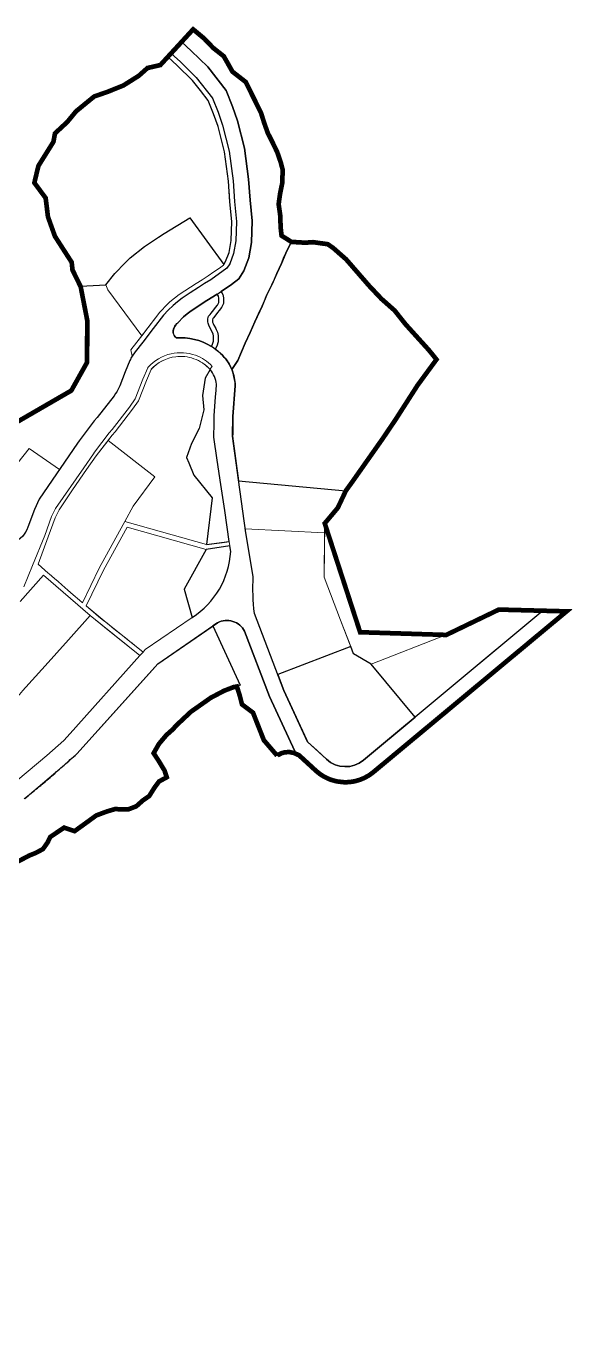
# Model space of a CAD drawing. Header units: inches. Extents: x 139242 to 139696, y 2992423 to 2992842.
# Drawn here: x 139521 to 139696.4, y 2992422.8 to 2992842.5 of the extents above; entities that cross this region are included whole.
import ezdxf

# ---------------------------------------------------------------- set-up
doc = ezdxf.new("R2010")
doc.units = ezdxf.units.IN
doc.header["$MEASUREMENT"] = 0
doc.linetypes.add('94', pattern=[0])
doc.linetypes.add('COUNTY_BOUNDARY_1', pattern=[15, 2.5, -2, 2, -2, 2, -2, 2.5])
doc.layers.get('0').update_dxf_attribs({"lineweight": 0})
for name, color, linetype, lineweight in [('E - 1 ENVIRONMENTAL CONSERVATION', 74, 'Continuous', 0), ('LAP Boundary', 10, 'COUNTY_BOUNDARY_1', 40), ('Proposed Footpath', 64, '94', 20), ('Proposed Parking', 250, 'Continuous', 5), ('Proposed Road', 253, 'Continuous', 30), ('UV - 2 URBAN VILLAGE CORE', 41, 'Continuous', 0)]:
    doc.layers.add(name, color=color, linetype=linetype, lineweight=lineweight)
doc.layers.add('E - 2 FOREST ENVIRONMENT', color=7, linetype='Continuous', true_color=0x587500)
doc.layers.add('E - 4 FLOOD PRONE ZONE', color=73, linetype='Continuous')
doc.layers.add('I - 1 INSTITUTIONAL', color=7, linetype='Continuous', lineweight=30, true_color=0x1b6fe4)
doc.layers.add('UV - 1 VILLAGE SQUARE', color=7, linetype='Continuous', lineweight=0, true_color=0xf84e3f)
doc.styles.get("Standard").update_dxf_attribs({"font": 'times.ttf'})

msp = doc.modelspace()

# ---------------------------------------------------------------- linework, layer by layer
at = {"layer": 'E - 1 ENVIRONMENTAL CONSERVATION'}
msp.add_lwpolyline([(139510.91, 2992692.96), (139521.95, 2992706.77), (139531.68, 2992700.09), (139537.99, 2992709.28), (139542.87, 2992715.7), (139543.79, 2992716.78), (139549.21, 2992723.77), (139549.69, 2992724.46, 0.059799), (139551.03, 2992726.99), (139552.75, 2992731.42), (139554.29, 2992735.05, -0.033836), (139555.03, 2992736.49), (139554.59, 2992738.53), (139558.1, 2992742.98), (139558.1, 2992742.98), (139547.26, 2992757.76), (139546.57, 2992759.33), (139542.52, 2992759.14), (139538.48, 2992758.96), (139538.49, 2992758.78), (139540.58, 2992748.07), (139540.57, 2992734.52), (139535.49, 2992725.42), (139523.63, 2992718.55), (139511.77, 2992711.68)], format="xyb", dxfattribs=at)
msp.add_lwpolyline([(139616.81, 2992682.77), (139628.17, 2992647.82), (139655.81, 2992646.95), (139631.69, 2992637.6), (139626.09, 2992640.84), (139621.83, 2992651.74), (139616.62, 2992665.45), (139616.81, 2992682.77)], dxfattribs=at)
at = {"layer": 'E - 2 FOREST ENVIRONMENT'}
msp.add_lwpolyline([(139579.25, 2992748.08), (139579.34, 2992748.51), (139579.53, 2992749.33), (139580.02, 2992749.86), (139580.4, 2992750.25), (139581.17, 2992751.4), (139581.8, 2992752.12), (139582.42, 2992752.89), (139582.81, 2992753.71), (139582.81, 2992754.39), (139582.81, 2992755.06), (139582.71, 2992755.73), (139582.3, 2992756.4), (139579.02, 2992754.36), (139573.96, 2992751.03), (139572.7, 2992750.03), (139571.49, 2992749.07), (139569.62, 2992747.16, 0.052296), (139568.58, 2992745.85, 0.349095), (139569.09, 2992742.33, -0.159054), (139580.43, 2992739.58), (139580.79, 2992740.29), (139581.12, 2992741.3), (139581.12, 2992742.11), (139581.12, 2992742.93), (139580.98, 2992743.65), (139580.59, 2992744.42), (139580.4, 2992744.95), (139579.97, 2992745.68), (139579.58, 2992746.4), (139579.39, 2992747.02), (139579.25, 2992747.55)], format="xyb", close=True, dxfattribs=at)
at = {"layer": 'E - 4 FLOOD PRONE ZONE'}
for points in [[(139602.82, 2992790.32), (139603.19, 2992792.11), (139603.25, 2992794.23), (139603.31, 2992796.35), (139603.01, 2992797.49), (139602.71, 2992798.64), (139602.15, 2992800.28), (139601.6, 2992801.91), (139600.83, 2992803.51), (139600.06, 2992805.12), (139599.31, 2992806.62), (139598.55, 2992808.11), (139597.96, 2992809.75), (139597.38, 2992811.38), (139596.88, 2992812.97), (139596.38, 2992814.55), (139595.02, 2992817.32), (139593.65, 2992820.1), (139592.57, 2992822.3), (139591.49, 2992824.5), (139589.34, 2992826.18), (139587.19, 2992827.85), (139585.81, 2992830.31), (139584.42, 2992832.77), (139582.7, 2992834.14), (139580.98, 2992835.5), (139579.58, 2992836.97), (139578.18, 2992838.43), (139576.38, 2992839.93), (139574.58, 2992841.43), (139571.99, 2992838.6), (139570.88, 2992837.39), (139573.96, 2992834.57), (139579.26, 2992829.34), (139585.13, 2992821.81), (139587.24, 2992816.62), (139588.8, 2992812.09), (139591.01, 2992803.3), (139592.35, 2992793.31), (139592.87, 2992786.62), (139593.53, 2992779.89), (139593.29, 2992772.97), (139592.41, 2992768.07), (139590.85, 2992763.93), (139589.2, 2992761.29), (139586.9, 2992759.53), (139583.56, 2992757.22), (139584.15, 2992756.25), (139584.31, 2992755.17), (139584.31, 2992754.39), (139584.31, 2992753.38), (139583.7, 2992752.09), (139582.95, 2992751.16), (139582.37, 2992750.49), (139581.57, 2992749.29), (139581.1, 2992748.83), (139580.91, 2992748.61), (139580.8, 2992748.18), (139580.75, 2992747.92), (139580.75, 2992747.75), (139580.83, 2992747.44), (139580.97, 2992746.98), (139581.27, 2992746.41), (139581.76, 2992745.6), (139581.97, 2992745.02), (139582.41, 2992744.15), (139582.62, 2992743.08), (139582.62, 2992742.11), (139582.62, 2992741.05), (139582.18, 2992739.71), (139581.69, 2992738.73, -0.076648), (139585.73, 2992734.67), (139585.84, 2992734.5), (139585.96, 2992734.29), (139586.1, 2992734.04), (139586.21, 2992733.83), (139586.33, 2992733.61), (139586.45, 2992733.37), (139586.57, 2992733.11), (139586.68, 2992732.87), (139586.78, 2992732.64), (139586.86, 2992732.45), (139586.95, 2992732.24), (139588.92, 2992735.08), (139591.28, 2992740.62), (139592.91, 2992744.03), (139593.62, 2992745.75), (139594.33, 2992747.47), (139595.52, 2992750.02), (139596.71, 2992752.56), (139597.44, 2992754.27), (139598.16, 2992755.97), (139599, 2992757.7), (139599.84, 2992759.43), (139600.65, 2992761.21), (139601.46, 2992762.99), (139602.17, 2992764.61), (139602.89, 2992766.24), (139603.6, 2992767.9), (139604.31, 2992769.57), (139605.21, 2992771.38), (139606.1, 2992773.18), (139604.53, 2992774.18), (139602.95, 2992775.18), (139602.8, 2992776.61), (139602.64, 2992778.04), (139602.6, 2992779.86), (139602.56, 2992781.68), (139602.29, 2992783.49), (139602.02, 2992785.3), (139602.24, 2992786.92), (139602.46, 2992788.54)], [(139579.25, 2992748.08), (139579.34, 2992748.51), (139579.53, 2992749.33), (139580.02, 2992749.86), (139580.4, 2992750.25), (139581.17, 2992751.4), (139581.8, 2992752.12), (139582.42, 2992752.89), (139582.81, 2992753.71), (139582.81, 2992754.39), (139582.81, 2992755.06), (139582.71, 2992755.73), (139582.3, 2992756.4), (139579.02, 2992754.36), (139573.96, 2992751.03), (139572.7, 2992750.03), (139571.49, 2992749.07), (139569.62, 2992747.16, 0.052296), (139568.58, 2992745.85, 0.349095), (139569.09, 2992742.33, -0.159054), (139580.43, 2992739.58), (139580.79, 2992740.29), (139581.12, 2992741.3), (139581.12, 2992742.11), (139581.12, 2992742.93), (139580.98, 2992743.65), (139580.59, 2992744.42), (139580.4, 2992744.95), (139579.97, 2992745.68), (139579.58, 2992746.4), (139579.39, 2992747.02), (139579.25, 2992747.55)]]:
    msp.add_lwpolyline(points, format="xyb", close=True, dxfattribs=at)
at = {"layer": 'E - 4 FLOOD PRONE ZONE', "color": 83, "elevation": 1103.03}
msp.add_lwpolyline([(139580.06, 2992732.16), (139578.41, 2992729.41), (139577.6, 2992723.87), (139578, 2992719.25), (139576.56, 2992713.22), (139574.01, 2992708.39), (139572.46, 2992703.88), (139573.16, 2992702.19), (139574.84, 2992698.26), (139580.65, 2992691), (139578.89, 2992675.94), (139583.87, 2992676.67), (139586.16, 2992677), (139584.71, 2992686.87), (139583.48, 2992695.26), (139582.34, 2992703.08), (139581.26, 2992710.43), (139581.29, 2992714.91), (139581.31, 2992717.4), (139581.55, 2992720.33), (139581.8, 2992723.46), (139581.96, 2992725.45), (139582.13, 2992727.44, 0.126271), (139580.06, 2992732.16)], format="xyb", dxfattribs=at)
at = {"layer": 'E - 4 FLOOD PRONE ZONE', "color": 83, "elevation": 559.19}
msp.add_lwpolyline([(139586.65, 2992673.69), (139586.38, 2992675.52), (139578.72, 2992674.43), (139571.74, 2992661.63), (139574.28, 2992652.56, 0.238834)], format="xyb", close=True, dxfattribs=at)
msp.add_lwpolyline([(139586.65, 2992673.69), (139586.38, 2992675.52), (139578.72, 2992674.43), (139571.74, 2992661.63), (139574.28, 2992652.56, 0.238834)], format="xyb", close=True, dxfattribs=at)
at = {"layer": 'E - 4 FLOOD PRONE ZONE', "color": 83}
msp.add_lwpolyline([(139591.08, 2992648.13, 0.420229), (139582.43, 2992650.86), (139580.92, 2992649.83), (139589.66, 2992630.84), (139588.62, 2992630.39), (139589.59, 2992627.3), (139589.92, 2992625.97), (139590.25, 2992624.65), (139593.79, 2992621.99), (139595.53, 2992617.56), (139597.28, 2992613.13), (139601.5, 2992608.22), (139602.89, 2992608.94), (139603.89, 2992609.23), (139605.05, 2992609.33), (139605.59, 2992609.31), (139606.99, 2992609.02), (139608.21, 2992608.46), (139608.58, 2992608.29), (139607.17, 2992609.59), (139599.08, 2992627.15)], format="xyb", close=True, dxfattribs=at)
at = {"layer": 'I - 1 INSTITUTIONAL'}
msp.add_lwpolyline([(139584.62, 2992802.07), (139582.57, 2992810.24), (139581.16, 2992814.33), (139579.45, 2992818.53), (139576.92, 2992821.77), (139574.39, 2992825.01), (139569.47, 2992829.86), (139566.48, 2992832.61), (139564.05, 2992829.96), (139559.94, 2992829.02), (139557.1, 2992826.48), (139554.64, 2992824.94), (139552.18, 2992823.4), (139547.04, 2992821.33), (139542.84, 2992819.88), (139537.01, 2992815.1), (139534.18, 2992811.67), (139530.25, 2992808.02), (139529.75, 2992805.31), (139524.93, 2992797.59), (139523.63, 2992792.16), (139527.25, 2992787.26), (139528, 2992781.2), (139530.23, 2992774.97), (139532.38, 2992771.8), (139535.61, 2992766.61), (139535.86, 2992764.18), (139538.48, 2992758.96), (139546.57, 2992759.33), (139549.47, 2992763.01), (139552.78, 2992766.41), (139554.06, 2992767.72), (139554.38, 2992768.04), (139559, 2992771.71), (139563.48, 2992774.66), (139565.29, 2992775.85), (139573.47, 2992780.93), (139584.45, 2992765.96), (139585, 2992766.83), (139586.11, 2992769.8), (139586.81, 2992773.67), (139587.02, 2992779.68), (139586.4, 2992786.05), (139585.89, 2992792.63)], close=True, dxfattribs=at)
for points in [[(139652.67, 2992735.41), (139650.2, 2992738.46), (139646.36, 2992742.73), (139642.79, 2992746.66), (139639.22, 2992751.15), (139635.01, 2992754.88), (139631.06, 2992759.07), (139627.49, 2992763.22), (139623.7, 2992767.54), (139619.51, 2992771.23), (139617.81, 2992772.42), (139613.08, 2992773.09), (139610.52, 2992772.91), (139606.1, 2992773.18), (139604.31, 2992769.57), (139602.89, 2992766.24), (139601.46, 2992762.99), (139599.84, 2992759.43), (139598.16, 2992755.97), (139596.71, 2992752.56), (139594.33, 2992747.47), (139592.91, 2992744.03), (139591.28, 2992740.62), (139588.92, 2992735.08), (139586.95, 2992732.24, -0.082559), (139588.11, 2992726.96), (139587.31, 2992717.13), (139587.27, 2992711.57), (139587.26, 2992710.81), (139589.17, 2992696.48), (139623.59, 2992693.26), (139623.59, 2992693.26), (139626.07, 2992696.7), (139627.41, 2992698.62), (139631.14, 2992703.93), (139633.66, 2992707.51), (139635.37, 2992709.94), (139639.45, 2992715.97), (139643.34, 2992722.02), (139646.59, 2992727.11), (139650.77, 2992732.69)], [(139631.69, 2992637.6), (139626.09, 2992640.84), (139625.18, 2992643.19), (139601.72, 2992634.26), (139603.7, 2992629.08), (139610.96, 2992613.32), (139610.96, 2992613.32), (139611.29, 2992612.59), (139614.33, 2992609.8), (139617.36, 2992607.02, 0.375875), (139629.21, 2992606.72), (139645.86, 2992620.59)]]:
    msp.add_lwpolyline(points, format="xyb", close=True, dxfattribs=at)
at = {"layer": 'LAP Boundary', "linetype": 'Continuous', "lineweight": -3, "ltscale": 0.5, "const_width": 1.5, "elevation": 543.83}
for points in [[(139511.77, 2992711.68), (139523.63, 2992718.55), (139535.49, 2992725.42), (139540.57, 2992734.52), (139540.58, 2992748.07), (139538.49, 2992758.78), (139535.86, 2992764.18), (139535.61, 2992766.61), (139530.23, 2992774.97), (139528, 2992781.2), (139527.25, 2992787.26), (139523.63, 2992792.16), (139524.93, 2992797.59), (139529.75, 2992805.31), (139530.25, 2992808.02), (139534.18, 2992811.67), (139537.01, 2992815.1), (139542.84, 2992819.88), (139547.04, 2992821.33), (139552.18, 2992823.4), (139556.55, 2992826.14), (139557.1, 2992826.48), (139559.94, 2992829.02), (139564.05, 2992829.96), (139566.48, 2992832.61), (139567.5, 2992833.71), (139570.88, 2992837.39), (139574.58, 2992841.43), (139576.38, 2992839.93), (139578.18, 2992838.43), (139579.58, 2992836.97), (139580.98, 2992835.5), (139582.7, 2992834.14), (139584.42, 2992832.77), (139585.81, 2992830.31), (139587.19, 2992827.85), (139591.49, 2992824.5), (139593.65, 2992820.1), (139595.02, 2992817.32), (139596.38, 2992814.55), (139597.38, 2992811.38), (139597.96, 2992809.75), (139598.55, 2992808.11), (139599.31, 2992806.62), (139600.06, 2992805.12), (139600.83, 2992803.51), (139601.6, 2992801.91), (139602.15, 2992800.28), (139602.71, 2992798.64), (139603.01, 2992797.49), (139603.31, 2992796.35), (139603.25, 2992794.23), (139603.19, 2992792.11), (139602.82, 2992790.32), (139602.46, 2992788.54), (139602.02, 2992785.3), (139602.57, 2992781.37), (139602.6, 2992779.86), (139602.64, 2992778.04), (139602.8, 2992776.61), (139602.95, 2992775.18), (139604.53, 2992774.18), (139606.1, 2992773.18), (139610.52, 2992772.91), (139613.08, 2992773.09), (139617.81, 2992772.42), (139619.51, 2992771.23), (139623.7, 2992767.54), (139631.06, 2992759.07), (139635.01, 2992754.88), (139639.22, 2992751.15), (139642.79, 2992746.66), (139650.2, 2992738.46), (139652.67, 2992735.41), (139646.59, 2992727.11), (139639.45, 2992715.97), (139635.37, 2992709.94), (139628.94, 2992700.8), (139627.41, 2992698.62), (139626.07, 2992696.7), (139624.47, 2992694.48), (139623.59, 2992693.26), (139621, 2992687.77), (139618.05, 2992684.25), (139616.81, 2992682.77), (139618.14, 2992678.68), (139621.73, 2992667.62), (139623.59, 2992661.91), (139626.62, 2992652.58), (139627.34, 2992650.37), (139628.17, 2992647.82), (139655.81, 2992646.95), (139672.69, 2992655.09), (139694.42, 2992654.52), (139684.65, 2992646.39), (139679.94, 2992642.46), (139675.87, 2992639.08), (139672.13, 2992635.96), (139664.28, 2992629.42), (139658.39, 2992624.52), (139655.04, 2992621.72), (139652.51, 2992619.62), (139651.35, 2992618.65), (139646.65, 2992614.74), (139644.48, 2992612.94), (139640.96, 2992610), (139639.02, 2992608.39), (139637.85, 2992607.41), (139634.32, 2992604.47), (139632.41, 2992602.88), (139631.63, 2992602.28), (139630.91, 2992601.79), (139629.47, 2992601), (139628.01, 2992600.4), (139626.61, 2992600), (139625.67, 2992599.82), (139624.36, 2992599.67), (139623.45, 2992599.65), (139623.1, 2992599.64), (139620.77, 2992599.9), (139618.98, 2992600.37), (139617.97, 2992600.76), (139616.41, 2992601.54), (139615.28, 2992602.27), (139614, 2992603.31), (139611.69, 2992605.44), (139609.38, 2992607.56), (139608.58, 2992608.29), (139606.99, 2992609.02), (139605.59, 2992609.31), (139605.05, 2992609.33), (139603.89, 2992609.23), (139602.89, 2992608.94), (139601.54, 2992608.24), (139601.51, 2992608.21)], [(139601.51, 2992608.21), (139597.28, 2992613.13), (139593.79, 2992621.99), (139590.25, 2992624.65), (139589.59, 2992627.3), (139589.34, 2992628.1), (139589.03, 2992629.08), (139588.62, 2992630.39), (139588.19, 2992630.31), (139587.96, 2992630.26), (139587.52, 2992630.18), (139586.42, 2992629.75), (139584.56, 2992629.04), (139580.23, 2992626.76), (139574.67, 2992622.84), (139573.87, 2992622.28), (139573.34, 2992621.78), (139573.17, 2992621.63), (139571.42, 2992619.98), (139570.21, 2992618.85), (139568.96, 2992617.68), (139568.17, 2992616.71), (139566.03, 2992614.82), (139563.64, 2992612), (139561.9, 2992608.97), (139563.51, 2992606.53), (139565.41, 2992603.38), (139566.11, 2992601.24), (139563.66, 2992599.9), (139562.2, 2992597.94), (139560.49, 2992595.21), (139558.46, 2992593.81), (139556.34, 2992591.92), (139553.86, 2992590.96), (139551.69, 2992590.94), (139549.51, 2992591.03), (139546.96, 2992590.27), (139543.51, 2992588.99), (139540.34, 2992586.68), (139536.53, 2992583.93), (139533.18, 2992585.07), (139528.76, 2992582.09), (139527.85, 2992580.26), (139526.37, 2992578.16), (139523.9, 2992576.86), (139522.04, 2992576.13), (139516.72, 2992573.32)]]:
    msp.add_lwpolyline(points, dxfattribs=at)
at = {"layer": 'Proposed Footpath', "elevation": 1103.03}
msp.add_lwpolyline([(139567.5, 2992833.71), (139570.51, 2992830.95), (139575.51, 2992826.01), (139580.76, 2992819.29), (139582.56, 2992814.86), (139584.01, 2992810.67), (139586.09, 2992802.35), (139587.38, 2992792.78), (139587.89, 2992786.19), (139588.52, 2992779.73), (139588.41, 2992776.62), (139588.3, 2992773.51), (139587.57, 2992769.4), (139586.35, 2992766.16), (139585.44, 2992764.71), (139580.22, 2992760.99), (139578.27, 2992759.78), (139576.33, 2992758.57), (139573.68, 2992756.83), (139571.02, 2992755.09), (139569.59, 2992753.95), (139568.13, 2992752.79), (139566.61, 2992751.23), (139565.09, 2992749.68), (139561.77, 2992745.32), (139558.46, 2992740.97), (139555.95, 2992737.83), (139555.03, 2992736.49), (139554.59, 2992738.53), (139557.29, 2992741.9), (139563.89, 2992750.59), (139566.38, 2992753.14), (139567.12, 2992753.9), (139570.14, 2992756.3), (139575.52, 2992759.84), (139577.46, 2992761.04), (139579.39, 2992762.24), (139581.23, 2992763.51), (139583.07, 2992764.78), (139584.32, 2992765.74), (139585, 2992766.83), (139586.11, 2992769.8), (139586.46, 2992771.73), (139586.81, 2992773.67), (139587.02, 2992779.68), (139586.71, 2992782.87), (139586.4, 2992786.05), (139586.23, 2992788.19), (139586.06, 2992790.41), (139585.89, 2992792.63), (139585.25, 2992797.35), (139584.62, 2992802.07), (139583.59, 2992806.16), (139582.57, 2992810.24), (139581.16, 2992814.33), (139579.45, 2992818.53), (139576.92, 2992821.77), (139574.39, 2992825.01), (139569.47, 2992829.86), (139566.48, 2992832.61), (139567.5, 2992833.71)], dxfattribs=at)
at = {"layer": 'Proposed Footpath', "elevation": 1118.39}
msp.add_lwpolyline([(139580.97, 2992746.98), (139580.83, 2992747.44), (139580.75, 2992747.75), (139580.75, 2992747.92), (139580.8, 2992748.18), (139580.91, 2992748.61), (139581.1, 2992748.83), (139581.57, 2992749.29), (139582.37, 2992750.49), (139582.95, 2992751.16), (139583.7, 2992752.09), (139584.31, 2992753.38), (139584.31, 2992754.39), (139584.31, 2992755.17), (139584.15, 2992756.25), (139583.58, 2992757.18), (139582.3, 2992756.4), (139582.71, 2992755.73), (139582.81, 2992755.06), (139582.81, 2992754.39), (139582.81, 2992753.71), (139582.42, 2992752.89), (139581.8, 2992752.12), (139581.17, 2992751.4), (139580.4, 2992750.25), (139580.02, 2992749.86), (139579.53, 2992749.33), (139579.34, 2992748.51), (139579.25, 2992748.08), (139579.25, 2992747.55), (139579.39, 2992747.02), (139579.58, 2992746.4), (139579.97, 2992745.68), (139580.4, 2992744.95), (139580.59, 2992744.42), (139580.98, 2992743.65), (139581.12, 2992742.93), (139581.12, 2992742.11), (139581.12, 2992741.3), (139580.79, 2992740.29), (139580.43, 2992739.58), (139581.69, 2992738.73), (139582.18, 2992739.71), (139582.62, 2992741.05), (139582.62, 2992742.11), (139582.62, 2992743.08), (139582.41, 2992744.15), (139581.97, 2992745.02), (139581.76, 2992745.6), (139581.27, 2992746.41)], close=True, dxfattribs=at)
at = {"layer": 'Proposed Footpath', "elevation": 559.19}
msp.add_lwpolyline([(139519.11, 2992657.66), (139526.6, 2992666.13), (139541.49, 2992653.15), (139547.89, 2992648.04), (139557.52, 2992640.34), (139558.52, 2992641.46), (139555.84, 2992643.6), (139555.01, 2992644.26), (139554.22, 2992644.89), (139552.85, 2992645.99), (139551.03, 2992647.45), (139549.15, 2992648.95), (139546.97, 2992650.69), (139545.86, 2992651.58), (139544.37, 2992652.77), (139543.33, 2992653.6), (139541.07, 2992655.51), (139540.22, 2992656.25), (139540.24, 2992656.27), (139545.78, 2992667.7), (139553.36, 2992681.6), (139578.72, 2992674.43), (139586.38, 2992675.52), (139586.16, 2992677), (139578.89, 2992675.94), (139552.61, 2992683.37), (139549.77, 2992678.16), (139544.45, 2992668.39), (139539.06, 2992657.26), (139538.08, 2992658.11), (139536.13, 2992659.81), (139534.41, 2992661.31), (139532.44, 2992663.03), (139531.26, 2992664.06), (139530.12, 2992665.06), (139528.42, 2992666.53), (139528.1, 2992666.81), (139524.81, 2992669.68), (139528.07, 2992678.47), (139530.28, 2992684.52), (139531.55, 2992687.15), (139535.91, 2992693.52), (139540.38, 2992700.04), (139543.44, 2992704.51), (139548.61, 2992711.08), (139549.51, 2992712.13), (139555.14, 2992719.4), (139557.06, 2992722.16), (139559.57, 2992728.65), (139561.1, 2992732.23), (139561.14, 2992732.28, -0.177211), (139568.98, 2992736.29, -0.115907), (139574.81, 2992735.66, -0.121794), (139579.95, 2992732.28), (139580.74, 2992733.19, 0.117585), (139575.34, 2992736.75, 0.144146), (139567.49, 2992737.24, 0.156518), (139560.17, 2992732.9, 0.004779), (139559.99, 2992732.7), (139558.46, 2992729.1), (139556.03, 2992722.82), (139556, 2992722.73), (139554.18, 2992720.12), (139548.57, 2992712.89), (139547.67, 2992711.83), (139542.97, 2992705.64), (139542.6, 2992705.12), (139539.47, 2992700.62), (139530.38, 2992687.57), (139529.17, 2992684.98), (139526.94, 2992678.89), (139523.02, 2992669.25), (139520.25, 2992662.42)], format="xyb", dxfattribs=at)
at = {"layer": 'Proposed Parking', "color": 251}
msp.add_lwpolyline([(139631.69, 2992637.6), (139655.81, 2992646.95), (139672.69, 2992655.09), (139686.85, 2992654.72), (139645.86, 2992620.59), (139631.69, 2992637.6)], dxfattribs=at)
at = {"layer": 'Proposed Road'}
msp.add_lwpolyline([(139520.58, 2992594.43), (139521.09, 2992594.85), (139521.6, 2992595.27), (139522.12, 2992595.69), (139522.62, 2992596.11), (139523.13, 2992596.53), (139523.64, 2992596.95), (139524.15, 2992597.37), (139524.65, 2992597.79), (139525.16, 2992598.22), (139525.66, 2992598.64), (139526.16, 2992599.07), (139526.67, 2992599.5), (139527.17, 2992599.92), (139527.67, 2992600.35), (139528.17, 2992600.78), (139528.66, 2992601.21), (139529.16, 2992601.64), (139529.66, 2992602.07), (139530.16, 2992602.5), (139530.65, 2992602.94), (139531.15, 2992603.37), (139531.65, 2992603.81), (139532.15, 2992604.24), (139532.65, 2992604.68), (139533.15, 2992605.12), (139533.65, 2992605.56), (139534.16, 2992606.01), (139534.67, 2992606.45), (139535.17, 2992606.9), (139535.69, 2992607.35), (139536.2, 2992607.8), (139536.72, 2992608.26), (139537.24, 2992608.72), (139563.22, 2992637.71), (139582.43, 2992650.86, -0.420229), (139591.08, 2992648.13), (139599.08, 2992627.15), (139607.17, 2992609.59), (139613.97, 2992603.34, 0.375875), (139632.41, 2992602.88), (139694.42, 2992654.52), (139686.85, 2992654.72), (139629.21, 2992606.72, -0.375875), (139617.36, 2992607.02), (139611.29, 2992612.59), (139603.69, 2992629.09), (139594.26, 2992653.82, -0.039789), (139593.86, 2992665.71), (139591.47, 2992679.73), (139589.13, 2992696.74), (139587.26, 2992710.81), (139587.31, 2992717.13), (139588.11, 2992726.96, 0.124219), (139585.73, 2992734.67, 0.096865), (139580.43, 2992739.58, 0.159054), (139569.09, 2992742.33, -0.381971), (139568.76, 2992746.12, -0.041928), (139569.62, 2992747.16), (139571.49, 2992749.07), (139572.7, 2992750.03), (139573.96, 2992751.03), (139579.02, 2992754.36), (139582.3, 2992756.4), (139582.96, 2992756.8), (139586.9, 2992759.53), (139589.2, 2992761.29), (139590.85, 2992763.93), (139592.41, 2992768.07), (139593.29, 2992772.97), (139593.53, 2992779.89), (139592.87, 2992786.62), (139592.35, 2992793.31), (139591.01, 2992803.3), (139588.8, 2992812.09), (139587.24, 2992816.62), (139585.13, 2992821.81), (139579.26, 2992829.34), (139573.96, 2992834.57), (139570.88, 2992837.39), (139567.5, 2992833.71), (139570.51, 2992830.95), (139575.51, 2992826.01), (139580.76, 2992819.29), (139582.56, 2992814.86), (139584.01, 2992810.67), (139586.09, 2992802.35), (139587.38, 2992792.78), (139587.89, 2992786.19), (139588.52, 2992779.73), (139588.41, 2992776.62), (139588.3, 2992773.51), (139587.57, 2992769.4), (139586.35, 2992766.16), (139585.44, 2992764.71), (139580.22, 2992760.99), (139578.27, 2992759.78), (139576.33, 2992758.57), (139573.68, 2992756.83), (139571.02, 2992755.09), (139569.59, 2992753.95), (139568.13, 2992752.79), (139566.61, 2992751.23), (139565.09, 2992749.68), (139561.77, 2992745.32), (139558.46, 2992740.97), (139555.95, 2992737.83), (139555.03, 2992736.49, 0.033836), (139554.29, 2992735.05), (139552.75, 2992731.42), (139551.03, 2992726.99, -0.059799), (139549.69, 2992724.46), (139549.21, 2992723.77), (139543.79, 2992716.78), (139542.87, 2992715.7), (139537.99, 2992709.28), (139537.5, 2992708.58), (139525.15, 2992690.55), (139523.63, 2992687.28), (139521.54, 2992681.57, -0.476812), (139510.28, 2992677.18, 0.389678)], format="xyb", dxfattribs=at)
at = {"layer": 'UV - 1 VILLAGE SQUARE', "ltscale": 10}
for points in [[(139579.39, 2992762.24), (139581.23, 2992763.51), (139583.07, 2992764.78), (139584.32, 2992765.74), (139584.45, 2992765.96), (139573.47, 2992780.93), (139565.29, 2992775.85), (139563.48, 2992774.66), (139559, 2992771.71), (139554.38, 2992768.04), (139554.06, 2992767.72), (139552.78, 2992766.41), (139549.47, 2992763.01), (139546.57, 2992759.33), (139547.26, 2992757.76), (139558.1, 2992742.98), (139563.89, 2992750.59), (139566.38, 2992753.14), (139567.12, 2992753.9), (139570.14, 2992756.3), (139575.52, 2992759.84), (139577.46, 2992761.04)], [(139562.27, 2992697.67), (139547.31, 2992709.43), (139543.44, 2992704.51), (139540.38, 2992700.04), (139535.91, 2992693.52), (139531.55, 2992687.15), (139530.28, 2992684.52), (139528.07, 2992678.47), (139524.81, 2992669.68), (139528.1, 2992666.81), (139528.42, 2992666.53), (139530.12, 2992665.06), (139531.26, 2992664.06), (139532.44, 2992663.03), (139534.41, 2992661.31), (139536.13, 2992659.81), (139538.08, 2992658.11), (139539.06, 2992657.26), (139544.45, 2992668.39), (139549.77, 2992678.16), (139552.61, 2992683.37), (139555.3, 2992688.3)]]:
    msp.add_lwpolyline(points, close=True, dxfattribs=at)
msp.add_lwpolyline([(139525.15, 2992690.55), (139531.68, 2992700.09), (139521.95, 2992706.77), (139510.91, 2992692.96), (139507.99, 2992694.96), (139501.71, 2992684.2, -0.114926), (139510.28, 2992677.18, 0.476812), (139521.54, 2992681.57), (139523.63, 2992687.28)], format="xyb", close=True, dxfattribs=at)
at = {"layer": 'UV - 2 URBAN VILLAGE CORE', "ltscale": 10}
for points in [[(139585.89, 2992792.63), (139584.62, 2992802.07), (139582.57, 2992810.24), (139581.16, 2992814.33), (139579.45, 2992818.53), (139576.92, 2992821.77), (139574.39, 2992825.01), (139569.47, 2992829.86), (139566.48, 2992832.61), (139564.05, 2992829.96), (139559.94, 2992829.02), (139557.1, 2992826.48), (139554.64, 2992824.94), (139552.18, 2992823.4), (139547.04, 2992821.33), (139542.84, 2992819.88), (139537.01, 2992815.1), (139534.18, 2992811.67), (139530.25, 2992808.02), (139529.75, 2992805.31), (139524.93, 2992797.59), (139523.63, 2992792.16), (139527.25, 2992787.26), (139528, 2992781.2), (139530.23, 2992774.97), (139532.38, 2992771.8), (139535.61, 2992766.61), (139535.86, 2992764.18), (139538.48, 2992758.96), (139546.57, 2992759.33), (139549.47, 2992763.01), (139552.78, 2992766.41), (139554.06, 2992767.72), (139554.38, 2992768.04), (139559, 2992771.71), (139563.48, 2992774.66), (139565.29, 2992775.85), (139573.47, 2992780.93), (139584.45, 2992765.96), (139585, 2992766.83), (139586.11, 2992769.8), (139586.81, 2992773.67), (139587.02, 2992779.68), (139586.4, 2992786.05)], [(139571.74, 2992661.63), (139578.72, 2992674.43), (139553.36, 2992681.6), (139545.78, 2992667.7), (139540.24, 2992656.27), (139545.98, 2992651.48), (139558.52, 2992641.46), (139559.23, 2992642.26), (139574.28, 2992652.56)], [(139557.52, 2992640.34), (139541.49, 2992653.15), (139534.55, 2992645.39), (139527.08, 2992637.06), (139519.86, 2992628.99), (139519.51, 2992628.6), (139518.72, 2992627.72), (139511.25, 2992619.38), (139504.97, 2992612.37), (139518.36, 2992600.37), (139527.61, 2992608.24), (139533.07, 2992613.04), (139535.12, 2992615.33)]]:
    msp.add_lwpolyline(points, close=True, dxfattribs=at)
for points in [[(139574.01, 2992708.39), (139576.56, 2992713.22), (139578, 2992719.25), (139577.6, 2992723.87), (139578.41, 2992729.41), (139580.06, 2992732.16, 0.124964), (139574.81, 2992735.66, 0.115907), (139568.98, 2992736.29, 0.17863), (139561.1, 2992732.23), (139559.57, 2992728.65), (139557.06, 2992722.16), (139555.14, 2992719.4), (139549.51, 2992712.13), (139548.61, 2992711.08), (139547.31, 2992709.43), (139562.27, 2992697.67), (139555.3, 2992688.3), (139552.61, 2992683.37), (139578.89, 2992675.94), (139580.65, 2992691), (139574.84, 2992698.26), (139573.16, 2992702.19), (139572.46, 2992703.88)], [(139616.62, 2992665.45), (139616.77, 2992679.75), (139591.29, 2992681.03), (139591.47, 2992679.73), (139593.86, 2992665.71, 0.039789), (139594.26, 2992653.82), (139601.72, 2992634.26), (139625.18, 2992643.19), (139621.83, 2992651.74)]]:
    msp.add_lwpolyline(points, format="xyb", close=True, dxfattribs=at)
for points in [[(139589.17, 2992696.48), (139623.59, 2992693.26), (139621, 2992687.77), (139616.81, 2992682.77), (139616.77, 2992679.75), (139591.29, 2992681.03), (139589.17, 2992696.48)], [(139520.94, 2992575.55), (139522.04, 2992576.13), (139523.9, 2992576.86), (139526.37, 2992578.16), (139527.85, 2992580.26), (139528.76, 2992582.09), (139533.18, 2992585.07), (139536.53, 2992583.93), (139540.34, 2992586.68), (139543.51, 2992588.99), (139546.96, 2992590.27), (139549.51, 2992591.03), (139551.69, 2992590.94), (139553.86, 2992590.96), (139556.34, 2992591.92), (139558.46, 2992593.81), (139560.49, 2992595.21), (139562.2, 2992597.94), (139562.93, 2992598.92), (139563.66, 2992599.9), (139566.11, 2992601.24), (139565.41, 2992603.38), (139563.51, 2992606.53), (139561.9, 2992608.97), (139563.64, 2992612), (139566.03, 2992614.82), (139568.17, 2992616.71), (139568.96, 2992617.68), (139570.21, 2992618.85), (139573.34, 2992621.78), (139573.87, 2992622.28), (139574.67, 2992622.84), (139580.23, 2992626.76), (139582.39, 2992627.9), (139584.56, 2992629.04), (139586.04, 2992629.61), (139587.17, 2992630.04), (139587.52, 2992630.18), (139588.62, 2992630.39), (139589.66, 2992630.84), (139580.92, 2992649.83), (139563.22, 2992637.71), (139561.49, 2992635.78), (139544.07, 2992616.35), (139537.24, 2992608.72), (139537.04, 2992608.55), (139532.56, 2992604.6), (139522.11, 2992595.68), (139522.11, 2992595.68), (139520.37, 2992594.26)]]:
    msp.add_lwpolyline(points, dxfattribs=at)

# ---------------------------------------------------------------- texts
at = {"insert": (139616.22, 2992422.81, 545), "char_height": 4, "width": 331.2913, "attachment_point": 1}
msp.add_mtext('\\P\\P{\\fArial|b0|i0|c0|p34;               \\P     }', dxfattribs=at)

doc.saveas('drawing.dxf')
